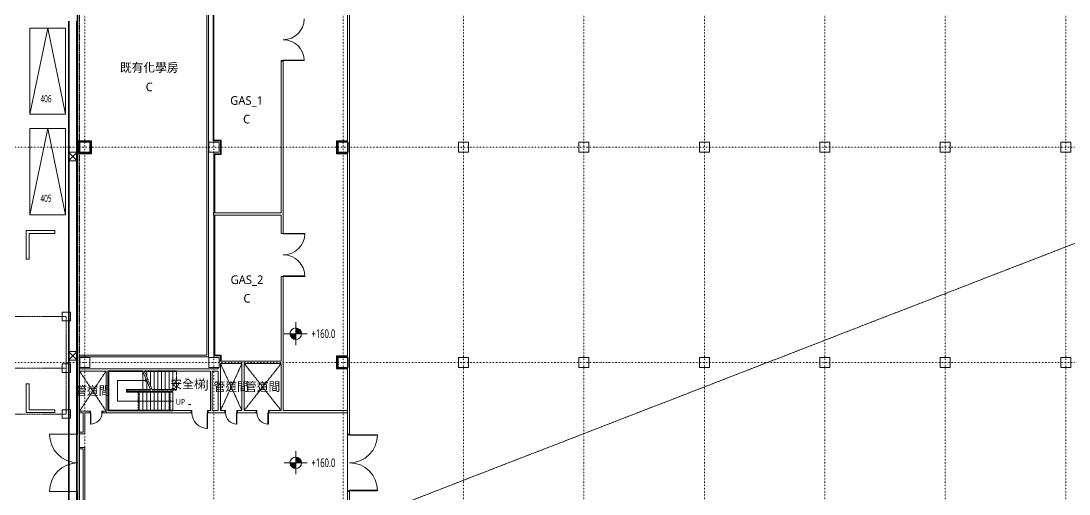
# Model space of a CAD drawing. Extents: x -76427 to 292734, y -42117 to 131250.
# Drawn here: x -4463 to 68632, y 20820 to 53810 of the extents above; entities that cross this region are included whole.
import ezdxf
from ezdxf.enums import TextEntityAlignment as Align

# ---------------------------------------------------------------- set-up
doc = ezdxf.new("R2010")
doc.units = 0
doc.header["$LTSCALE"] = 250
for name, pattern in [('H12PL1$0$DOTK2', [0.0166, 0.0083, -0.0083]), ('H12PL1$0$HIDDEN', [0.4, 0.3, -0.1]), ('H12PL1$0$JJP_三點線', [0.9, 0.3, -0.15, 0, -0.15, 0, -0.15, 0, -0.15]), ('H12PL1$0$JJP_虛線(退縮線、投影線、地下室範圍、非屬本工程、圖面分區)', [0.45, 0.3, -0.15]), ('H12PL1$0$虛線', [0.846667, 0.423333, -0.423333])]:
    doc.linetypes.add(name, pattern=pattern)
for name, color, linetype in [('H12PL1$0$A-LABEL-HIGH.200K', 252, 'Continuous'), ('H12PL1$0$A-OBJE-2D', 252, 'Continuous'), ('H12PL1$0$A-STRS', 252, 'Continuous'), ('H12PL1$0$A-TEXT', 252, 'Continuous'), ('H12PL1$0$A-WALL-EX', 252, 'Continuous'), ('H12PL1$0$A-WALL-IN', 252, 'Continuous'), ('H12PL1$0$A-ZONE', 252, 'Continuous'), ('H12PL1$0$Door', 252, 'Continuous'), ('H12PL1$0$Hattch', 252, 'Continuous'), ('H12PL1$0$L10_14_Defpoints', 252, 'Continuous'), ('H12PL1$0$L10_14_PKG', 252, 'Continuous'), ('H12PL1$0$L10_14_PKG-NN', 252, 'Continuous'), ('H12PL1$0$L10_14_SIAGE1', 252, 'Continuous'), ('H12PL1$0$L10_14_SIAGE2', 252, 'Continuous'), ('H12PL1$0$L10_14_STANTION新設', 252, 'Continuous'), ('H12PL1$0$L10_14_SUGATA3', 252, 'Continuous'), ('H12PL1$0$L10_14_SUGATA4', 252, 'Continuous'), ('H12PL1$0$L10_14_TATEGU1', 252, 'Continuous'), ('H12PL1$0$L10_14_TATEGU3', 252, 'Continuous'), ('H12PL1$0$S-COL', 252, 'Continuous'), ('H12PL1$0$S-FNDN', 252, 'Continuous'), ('H12PL1$0$S-GRID', 252, 'Continuous')]:
    doc.layers.add(name, color=color, linetype=linetype)
doc.styles.add('H12PL1$0$Standard', font='', dxfattribs={"width": 0.8})
doc.styles.get('H12PL1$0$Standard').set_extended_font_data('Microsoft JhengHei')

# ---------------------------------------------------------------- blocks, each defined once
blk = doc.blocks.new('H12PL1')
at = {"layer": 'H12PL1$0$Hattch', "linetype": 'Continuous', "lineweight": 0}
for points in [[(14700, 32000), (15100, 32000), (15069.55, 32153.07), (14982.84, 32282.84), (14853.07, 32369.55), (14700, 32400)], [(14700, 32000), (14300, 32000), (14330.45, 31846.93), (14417.16, 31717.16), (14546.93, 31630.45), (14700, 31600)], [(14700, 23000), (15100, 23000), (15069.55, 23153.07), (14982.84, 23282.84), (14853.07, 23369.55), (14700, 23400)], [(14700, 23000), (14300, 23000), (14330.45, 22846.93), (14417.16, 22717.16), (14546.93, 22630.45), (14700, 22600)]]:
    blk.add_hatch(color=256, dxfattribs=at).paths.add_polyline_path(points)
at = {"layer": 'H12PL1$0$A-LABEL-HIGH.200K', "lineweight": 0}
for p, q in [((14700, 31200), (14700, 32800)), ((13900, 32000), (15500, 32000)), ((14700, 22200), (14700, 23800)), ((13900, 23000), (15500, 23000))]:
    blk.add_line(p, q, dxfattribs=at)
for centre in [(14700, 32000), (14700, 23000)]:
    blk.add_circle(centre, 400, dxfattribs=at)
at = {"layer": 'H12PL1$0$A-OBJE-2D', "linetype": 'H12PL1$0$HIDDEN', "lineweight": 0}
for p, q in [((18450, 18700), (192000, 85950)), ((-380, 26602.5), (1475, 29400)), ((1475, 26602.5), (-380, 29400)), ((9450, 26640), (10950, 29925)), ((10950, 26640), (9450, 29925)), ((11100, 26640), (13685, 29925)), ((13685, 26640), (11100, 29925))]:
    blk.add_line(p, q, dxfattribs=at)
at = {"layer": 'H12PL1$0$A-STRS', "lineweight": 0}
for p, q in [((4024.2, 29420), (1605, 29420)), ((1605, 29420), (1605, 26620)), ((1655, 26670), (1655, 29370)), ((1655, 29370), (4045, 29370)), ((4045, 29370), (1655, 29370)), ((1655, 29370), (1655, 26670)), ((4045, 29370), (1655, 29370)), ((1655, 29370), (1655, 26670)), ((4045, 29370), (4045, 28120)), ((4045, 29370), (4045, 28120)), ((4045, 28120), (4045, 29370)), ((4045, 29370), (4045, 28120)), ((4045, 29370), (4565, 28120)), ((2280, 27295), (2280, 28745)), ((2280, 28745), (4045, 28745)), ((4045, 28745), (4305, 28745)), ((4305, 28745), (4205, 28820)), ((4205, 28670), (4305, 28745)), ((4305, 28745), (4305, 28120)), ((4305, 28120), (4305, 28745)), ((4305, 28745), (4305, 28120)), ((4045, 28120), (2905, 28120)), ((2905, 28120), (2905, 27920)), ((2905, 27920), (2905, 28120)), ((2905, 28120), (4045, 28120)), ((2905, 27920), (2905, 28120)), ((2905, 28120), (4045, 28120)), ((2905, 27920), (3785, 27920)), ((3715.58, 27920), (2905, 27920)), ((3785, 27920), (2905, 27920)), ((2955, 27970), (2955, 28070)), ((2955, 28070), (4045, 28070)), ((3785, 27970), (2955, 27970)), ((3785, 27920), (3715.58, 27920)), ((6125, 27970), (3785, 27970)), ((3785, 27970), (3785, 27920)), ((3785, 27920), (3785, 27970)), ((3785, 27920), (6125, 27920)), ((6125, 27920), (3785, 27920)), ((3785, 26670), (3785, 27920)), ((3785, 26670), (3785, 27920)), ((3785, 26670), (3785, 27920)), ((4045, 27920), (3785, 27920)), ((3785, 27920), (3785, 26670)), ((3785, 26670), (3785, 27920)), ((4045, 28070), (4045, 28120)), ((4565, 28120), (4045, 28120)), ((4045, 28120), (4045, 28070)), ((4045, 28120), (4565, 28120)), ((4045, 28120), (4305, 28120)), ((4045, 28070), (4585.8, 28070)), ((4045, 26670), (4045, 27920)), ((4305, 27920), (4045, 27920)), ((4045, 27920), (4045, 26670)), ((4045, 26670), (4045, 27920)), ((4305, 28120), (4565, 28120)), ((4305, 26670), (4305, 27920)), ((4565, 27920), (4305, 27920)), ((4305, 27920), (4305, 26670)), ((4305, 26670), (4305, 27920)), ((4565, 26670), (4565, 27920)), ((4825, 27920), (4565, 27920)), ((4565, 27920), (4565, 26670)), ((4565, 26670), (4565, 27920)), ((4825, 26670), (4825, 27920)), ((5085, 27920), (4825, 27920)), ((4825, 27920), (4825, 26670)), ((4825, 26670), (4825, 27920)), ((5085, 26670), (5085, 27920)), ((5345, 27920), (5085, 27920)), ((5085, 27920), (5085, 26670)), ((5085, 26670), (5085, 27920)), ((5345, 26670), (5345, 27920)), ((5605, 27920), (5345, 27920)), ((5345, 27920), (5345, 26670)), ((5345, 26670), (5345, 27920)), ((5605, 26670), (5605, 27920)), ((5865, 27920), (5605, 27920)), ((5605, 27920), (5605, 26670)), ((5605, 26670), (5605, 27920)), ((5865, 26670), (5865, 27920)), ((6125, 27920), (5865, 27920)), ((5865, 27920), (5865, 26670)), ((5865, 26670), (5865, 27920)), ((6125, 27920), (6125, 27970)), ((6125, 26670), (6125, 27920)), ((6125, 26670), (6125, 27920)), ((3785, 27295), (2280, 27295)), ((5865, 27295), (3785, 27295)), ((6125, 27295), (5865, 27295)), ((1605, 26620), (3785, 26620)), ((3785, 26670), (1655, 26670)), ((1655, 26670), (3715.58, 26670)), ((1655, 26670), (3785, 26670)), ((3715.58, 26670), (3785, 26670)), ((6125, 26670), (3785, 26670)), ((3785, 26670), (3785, 26620)), ((3785, 26620), (3785, 26670)), ((3785, 26670), (6125, 26670)), ((3785, 26670), (4045, 26670)), ((3785, 26620), (6125, 26620)), ((4045, 26670), (4305, 26670)), ((4305, 26670), (4565, 26670)), ((4565, 26670), (4825, 26670)), ((4825, 26670), (5085, 26670)), ((5085, 26670), (5345, 26670)), ((5345, 26670), (5605, 26670)), ((5605, 26670), (5865, 26670)), ((5865, 26670), (6125, 26670)), ((6125, 26620), (6125, 26670))]:
    blk.add_line(p, q, dxfattribs=at)
at = {"layer": 'H12PL1$0$A-STRS', "linetype": 'H12PL1$0$JJP_虛線(退縮線、投影線、地下室範圍、非屬本工程、圖面分區)', "lineweight": 0}
for p, q in [((4045, 29370), (4045, 28120)), ((6385, 29420), (4132.51, 29420)), ((4153.31, 29370), (6385, 29370)), ((4305, 29370), (4153.31, 29370)), ((4153.31, 29370), (4673.31, 28120)), ((4305, 29370), (4305, 29005.36)), ((4305, 29005.36), (4305, 29370)), ((4305, 29370), (4305, 29005.36)), ((4565, 29370), (4305, 29370)), ((4565, 29370), (4565, 28380.36)), ((4565, 28380.36), (4565, 29370)), ((4565, 29370), (4565, 28380.36)), ((4825, 29370), (4565, 29370)), ((4825, 29370), (4825, 28120)), ((4825, 28120), (4825, 29370)), ((4825, 29370), (4825, 28120)), ((5085, 29370), (4825, 29370)), ((5085, 29370), (5085, 28120)), ((5085, 28120), (5085, 29370)), ((5085, 29370), (5085, 28120)), ((5345, 29370), (5085, 29370)), ((5345, 29370), (5345, 28120)), ((5345, 28120), (5345, 29370)), ((5345, 29370), (5345, 28120)), ((5605, 29370), (5345, 29370)), ((5605, 29370), (5605, 28120)), ((5605, 28120), (5605, 29370)), ((5605, 29370), (5605, 28120)), ((5865, 29370), (5605, 29370)), ((5865, 29370), (5865, 28120)), ((5865, 28120), (5865, 29370)), ((5865, 29370), (5865, 28120)), ((6125, 29370), (5865, 29370)), ((6125, 29370), (6125, 28120)), ((6125, 28120), (6125, 29370)), ((6125, 29370), (6125, 28120)), ((6385, 29370), (6125, 29370)), ((6385, 29370), (6385, 29420)), ((6385, 28120), (6385, 29370)), ((3715.58, 27920), (3715.58, 26670)), ((6385, 28120), (4673.31, 28120)), ((4673.31, 28120), (4825, 28120)), ((4694.11, 28070), (6385, 28070)), ((4825, 28120), (5085, 28120)), ((5085, 28120), (5345, 28120)), ((5345, 28120), (5605, 28120)), ((5605, 28120), (5865, 28120)), ((5865, 28120), (6125, 28120)), ((5946.78, 27920), (5946.78, 26670)), ((6125, 28120), (6385, 28120)), ((6385, 28070), (6385, 28120))]:
    blk.add_line(p, q, dxfattribs=at)
at = {"layer": 'H12PL1$0$A-STRS', "linetype": 'H12PL1$0$虛線', "lineweight": 0}
for p, q in [((6385, 29370), (4153.31, 29370)), ((6385, 28120), (6385, 29370)), ((4673.31, 28120), (6385, 28120))]:
    blk.add_line(p, q, dxfattribs=at)
at = {"layer": 'H12PL1$0$A-STRS', "lineweight": 0, "flags": 128}
blk.add_lwpolyline([(6125, 27320, 1), (6125, 27270, 1)], format="xyb", close=True, dxfattribs=at)
at = {"layer": 'H12PL1$0$A-WALL-EX', "linetype": 'H12PL1$0$JJP_虛線(退縮線、投影線、地下室範圍、非屬本工程、圖面分區)', "lineweight": 0}
blk.add_line((-500, 82879.97), (-500, -2529.97), dxfattribs=at)
at = {"layer": 'H12PL1$0$A-WALL-EX', "linetype": 'H12PL1$0$JJP_虛線(退縮線、投影線、地下室範圍、非屬本工程、圖面分區)', "lineweight": 0, "flags": 128}
for points in [[(-500.03, 83000), (-500.03, -2650)], [(-380, -2529.97), (-380, 82879.97)], [(-500, 53800), (-500, 30550)], [(-380, 30550), (-380, 53800)]]:
    blk.add_lwpolyline(points, dxfattribs=at)
at = {"layer": 'H12PL1$0$A-WALL-EX', "lineweight": 0, "flags": 128}
for points in [[(8499.5, 59499.5), (8499.5, 30500.5)], [(8619.5, 30500.5), (8619.5, 59619.5)], [(-500, 54650), (-500, 53800)], [(-380, 53800), (-380, 54650)], [(-450, 45450), (-450, 45385)], [(450, 45450), (-450, 45450)], [(-450, 45385), (-450, 44615)], [(-385, 44615), (-385, 45385)], [(-385, 45385), (385, 45385)], [(385, 45385), (385, 44615)], [(450, 45450), (450, 45385)], [(450, 44550), (450, 45385)], [(-450, 44550), (-450, 44615)], [(385, 44615), (-385, 44615)], [(-450, 44550), (385, 44550)], [(450, 44550), (385, 44550)], [(-500, 30550), (-500, 16610)], [(8499.5, 30500.5), (-380.5, 30500.5)], [(-380.5, 30500.5), (-380.5, 30380.5)], [(-380.5, 30380.5), (8619.5, 30380.5)], [(-380, 16610), (-380, 30550)], [(8619.5, 30380.5), (8619.5, 30500.5)]]:
    blk.add_lwpolyline(points, dxfattribs=at)
at = {"layer": 'H12PL1$0$A-WALL-IN', "lineweight": 0}
for p, q in [((13835, 51000), (13685, 51000)), ((13835, 39000), (13685, 39000)), ((13835, 36000), (13685, 36000)), ((337.5, 26489.5), (337.5, 26602.5)), ((1237.5, 26489.5), (1237.5, 26602.5)), ((7400, 26490), (7400, 26640)), ((8600, 26490), (8600, 26640)), ((9750, 26490), (9750, 26640)), ((10650, 26490), (10650, 26640)), ((11942.5, 26490), (11942.5, 26640)), ((12842.5, 26490), (12842.5, 26640)), ((-380, 25137.5), (-380, 25024.5)), ((18450, 25000), (18300, 25000)), ((-380, 24074.5), (-380, 23961.5)), ((18450, 21000), (18300, 21000))]:
    blk.add_line(p, q, dxfattribs=at)
at = {"layer": 'H12PL1$0$A-WALL-IN', "lineweight": 0, "flags": 128}
for points in [[(18450, 25000), (18450, 67500)], [(8950, 59550), (8950, 45450)], [(18300, 59550), (18300, 45450)], [(9000, 45500), (9000, 54925)], [(13685, 51000), (13685, 40425)], [(13835, 39000), (13835, 51000)], [(8950, 45450), (9000, 45450)], [(9450, 45500), (9000, 45500)], [(9000, 45450), (9450, 45450)], [(9500, 45500), (9450, 45500)], [(9450, 45450), (9450, 44550)], [(9500, 44500), (9500, 45500)], [(17550, 45450), (17615, 45450)], [(17550, 45450), (17550, 44615)], [(18300, 45450), (17615, 45450)], [(17615, 45385), (18300, 45385)], [(17615, 44615), (17615, 45385)], [(18300, 45385), (18300, 45350)], [(17550, 44615), (17550, 44550)], [(18300, 44615), (17615, 44615)], [(18300, 44650), (18300, 44615)], [(9000, 44550), (9000, 44500)], [(9450, 44550), (9000, 44550)], [(9000, 44500), (9000, 40425)], [(9050, 40425), (9050, 44500)], [(9050, 44500), (9450, 44500)], [(9500, 44500), (9450, 44500)], [(17550, 44550), (18300, 44550)], [(18300, 44550), (18300, 30450)], [(9000, 40425), (8975, 40425)], [(8975, 40425), (8975, 40275)], [(8975, 40275), (9000, 40275)], [(9000, 40275), (9000, 30450)], [(13685, 40425), (9050, 40425)], [(9050, 40275), (13685, 40275)], [(9050, 30500), (9050, 40275)], [(13685, 40275), (13685, 39000)], [(13685, 36000), (13685, 30075)], [(13835, 26640), (13835, 36000)], [(9050, 30450), (9000, 30450)], [(9500, 30500), (9050, 30500)], [(9050, 30450), (9450, 30450)], [(9450, 30075), (9350, 30075)], [(9450, 30450), (9450, 30075)], [(9500, 30500), (9500, 30450)], [(9500, 30075), (9500, 30450)], [(13685, 30075), (9500, 30075)], [(17550, 30450), (17615, 30450)], [(17550, 30450), (17550, 29615)], [(18300, 30450), (17615, 30450)], [(17615, 30385), (18300, 30385)], [(17615, 29615), (17615, 30385)], [(18300, 30385), (18300, 30350)], [(9300, 29550), (-380, 29550)], [(-380, 29550), (-380, 29400)], [(-380, 29400), (1475, 29400)], [(1475, 29400), (1475, 26640)], [(1625, 26640), (1625, 29400)], [(1625, 29400), (8750, 29400)], [(8750, 29400), (8750, 26640)], [(8862.5, 26640), (8862.5, 29400)], [(8862.5, 29400), (9300, 29400)], [(9300, 29650), (9300, 29550)], [(9300, 29400), (9300, 26640)], [(9450, 26640), (9450, 29925)], [(9450, 29925), (10950, 29925)], [(10950, 29925), (10950, 26640)], [(11100, 26640), (11100, 29925)], [(11100, 29925), (13685, 29925)], [(13685, 29925), (13685, 26640)], [(17550, 29615), (17550, 29550)], [(17550, 29550), (18300, 29550)], [(18300, 29615), (17615, 29615)], [(18300, 29650), (18300, 29615)], [(18300, 29550), (18300, 26640)], [(337.5, 26602.5), (-380, 26602.5)], [(-380, 26602.5), (-380, 26489.5)], [(-380, 26489.5), (-125, 26489.5)], [(-125, 26489.5), (-125, 25137.5)], [(0, 26489.5), (337.5, 26489.5)], [(0, 25024.5), (0, 26489.5)], [(1475, 26602.5), (1237.5, 26602.5)], [(1237.5, 26489.5), (1475, 26489.5)], [(1475, 26490), (1475, 26640)], [(1475, 26489.5), (1475, 26602.5)], [(1475, 26490), (7400, 26490)], [(7400, 26640), (1625, 26640)], [(8750, 26640), (8600, 26640)], [(8600, 26490), (9750, 26490)], [(9300, 26640), (8862.5, 26640)], [(9750, 26640), (9450, 26640)], [(10950, 26640), (10650, 26640)], [(10650, 26490), (11942.5, 26490)], [(11942.5, 26640), (11100, 26640)], [(13685, 26640), (12842.5, 26640)], [(12842.5, 26490), (13835, 26490)], [(18300, 26640), (13835, 26640)], [(13835, 26490), (18300, 26490)], [(18300, 26490), (18300, 25000)], [(-125, 25137.5), (-380, 25137.5)], [(-380, 25024.5), (-125, 25024.5)], [(0, 25024.5), (-125, 25024.5)], [(-125, 24074.5), (-380, 24074.5)], [(-380, 23961.5), (-125, 23961.5)], [(0, 24074.5), (-125, 24074.5)], [(-125, 23961.5), (-125, 16737.5)], [(0, 16624.5), (0, 24074.5)], [(18300, 21000), (18300, 15350)], [(18450, -350), (18450, 21000)]]:
    blk.add_lwpolyline(points, dxfattribs=at)
at = {"layer": 'H12PL1$0$Door', "lineweight": 0}
for p, q in [((13685, 51000), (13685, 51050)), ((13685, 51050), (13835, 51050)), ((13835, 51000), (13685, 51000)), ((13835, 51080), (15285, 51080)), ((13835, 51050), (13835, 51080)), ((15285, 51050), (13835, 51050)), ((13835, 51050), (13835, 51000)), ((15285, 51080), (15285, 51050)), ((13835, 39000), (13685, 39000)), ((13835, 39000), (15335, 39000)), ((13835, 38970), (13835, 39000)), ((15335, 38970), (13835, 38970)), ((15335, 39000), (15335, 38970)), ((13835, 36000), (13685, 36000)), ((13835, 36030), (15335, 36030)), ((13835, 36000), (13835, 36030)), ((15335, 36000), (13835, 36000)), ((15335, 36030), (15335, 36000)), ((337.5, 26489.5), (337.5, 26602.5)), ((337.5, 26602.5), (387.5, 26602.5)), ((387.5, 26489.5), (337.5, 26489.5)), ((387.5, 26602.5), (387.5, 26489.5)), ((387.5, 26489.5), (387.5, 25689.5)), ((417.5, 26489.5), (387.5, 26489.5)), ((417.5, 25689.5), (417.5, 26489.5)), ((1187.5, 26489.5), (1187.5, 26602.5)), ((1187.5, 26602.5), (1237.5, 26602.5)), ((1237.5, 26489.5), (1187.5, 26489.5)), ((1237.5, 26602.5), (1237.5, 26489.5)), ((7450, 26640), (7400, 26640)), ((7400, 26640), (7400, 26490)), ((7400, 26490), (7450, 26490)), ((7450, 26490), (7450, 26640)), ((8520, 25390), (8520, 26490)), ((8520, 26490), (8550, 26490)), ((8600, 26640), (8550, 26640)), ((8550, 26640), (8550, 26490)), ((8550, 26490), (8550, 25390)), ((8550, 26490), (8600, 26490)), ((8600, 26490), (8600, 26640)), ((9800, 26640), (9750, 26640)), ((9750, 26640), (9750, 26490)), ((9750, 26490), (9800, 26490)), ((9800, 26490), (9800, 26640)), ((10570, 25690), (10570, 26490)), ((10570, 26490), (10600, 26490)), ((10650, 26640), (10600, 26640)), ((10600, 26640), (10600, 26490)), ((10600, 26490), (10600, 25690)), ((10600, 26490), (10650, 26490)), ((10650, 26490), (10650, 26640)), ((11992.5, 26640), (11942.5, 26640)), ((11942.5, 26640), (11942.5, 26490)), ((11942.5, 26490), (11992.5, 26490)), ((11992.5, 26490), (11992.5, 26640)), ((12762.5, 25690), (12762.5, 26490)), ((12762.5, 26490), (12792.5, 26490)), ((12842.5, 26640), (12792.5, 26640)), ((12792.5, 26640), (12792.5, 26490)), ((12792.5, 26490), (12792.5, 25690)), ((12792.5, 26490), (12842.5, 26490)), ((12842.5, 26490), (12842.5, 26640)), ((387.5, 25689.5), (417.5, 25689.5)), ((10600, 25690), (10570, 25690)), ((12792.5, 25690), (12762.5, 25690)), ((8550, 25390), (8520, 25390)), ((18450, 25000), (18300, 25000)), ((18300, 25000), (18300, 24950)), ((18300, 24950), (18450, 24950)), ((18450, 24950), (18450, 25000)), ((20400, 24950), (18450, 24950)), ((18450, 24950), (18450, 24920)), ((18450, 24920), (20400, 24920)), ((20400, 24920), (20400, 24950)), ((18450, 21050), (18300, 21050)), ((18300, 21050), (18300, 21000)), ((18300, 21000), (18450, 21000)), ((20400, 21080), (18450, 21080)), ((18450, 21080), (18450, 21050)), ((18450, 21050), (20400, 21050)), ((18450, 21000), (18450, 21050)), ((20400, 21050), (20400, 21080))]:
    blk.add_line(p, q, dxfattribs=at)
for centre, radius, start, end in [((13835, 53950), 1450, 270, 0), ((13835, 51050), 1450, 0, 90), ((13835, 39000), 1500, 270, 0), ((13835, 36000), 1500, 0, 90), ((387.5, 26489.5), 800, 270, 0), ((8550, 26490), 1100, 180, 270), ((10600, 26490), 800, 180, 270), ((12792.5, 26490), 800, 180, 270), ((18450, 24950), 1950, 270, 0), ((18450, 21050), 1950, 0, 90)]:
    blk.add_arc(centre, radius, start, end, dxfattribs=at)
at = {"layer": 'H12PL1$0$L10_14_Defpoints', "lineweight": 0}
for p, q in [((-2440.08, 51750), (-2440.03, 51750)), ((-953.59, 51750), (-953.54, 51750)), ((-953.59, 51750), (-953.54, 51750)), ((-2440.08, 39000), (-2440.03, 39000)), ((-953.59, 39000), (-953.54, 39000)), ((-953.59, 39000), (-953.54, 39000)), ((-2440.08, 30000), (-2440.03, 30000)), ((-953.59, 30000), (-953.54, 30000))]:
    blk.add_line(p, q, dxfattribs=at)
at = {"layer": 'H12PL1$0$L10_14_PKG', "lineweight": 0, "flags": 128}
for points in [[(-1350, 47300), (-2600, 53300), (-3850, 47300)], [(-1350, 40300), (-2600, 46300), (-3850, 40300)]]:
    blk.add_lwpolyline(points, dxfattribs=at)
for points in [[(-1350, 47300), (-1350, 53300), (-3850, 53300), (-3850, 47300)], [(-1350, 40300), (-1350, 46300), (-3850, 46300), (-3850, 40300)]]:
    blk.add_lwpolyline(points, close=True, dxfattribs=at)
at = {"layer": 'H12PL1$0$L10_14_SIAGE1', "lineweight": 0, "flags": 128}
blk.add_lwpolyline([(-500, 30501.2), (-501.2, 30501.2), (-501.2, 30450.4)], dxfattribs=at)
at = {"layer": 'H12PL1$0$L10_14_SIAGE2', "lineweight": 0, "flags": 128}
for points in [[(-500, 30450.4), (-500, 30475.2)], [(-500, 30400.8), (-500, 30425.6)], [(-500, 30351.2), (-500, 30376)], [(-500, 30301.6), (-500, 30326.4)], [(-500, 30252), (-500, 30276.8)], [(-500, 30202.4), (-500, 30227.2)], [(-500, 30152.8), (-500, 30177.6)], [(-500, 30103.2), (-500, 30128)], [(-500, 30053.6), (-500, 30078.4)], [(-500, 30004), (-500, 30028.8)], [(-500, 29954.4), (-500, 29979.2)], [(-500, 29904.8), (-500, 29929.6)], [(-500, 29855.2), (-500, 29880)], [(-500, 29805.6), (-500, 29830.4)], [(-500, 29756), (-500, 29780.8)], [(-500, 29706.4), (-500, 29731.2)], [(-500, 29656.8), (-500, 29681.6)], [(-500, 29607.2), (-500, 29632)], [(-500, 29557.6), (-500, 29582.4)], [(-500, 29508), (-500, 29532.8)], [(-500, 29458.4), (-500, 29483.2)], [(-500, 29408.8), (-500, 29433.6)], [(-500, 29359.2), (-500, 29384)], [(-500, 29309.6), (-500, 29334.4)], [(-500, 29260), (-500, 29284.8)], [(-500, 29210.4), (-500, 29235.2)], [(-500, 29160.8), (-500, 29185.6)], [(-500, 29111.2), (-500, 29136)], [(-500, 29061.6), (-500, 29086.4)], [(-500, 29012), (-500, 29036.8)], [(-500, 28962.4), (-500, 28987.2)], [(-500, 28912.8), (-500, 28937.6)], [(-500, 28863.2), (-500, 28888)], [(-500, 28813.6), (-500, 28838.4)], [(-500, 28764), (-500, 28788.8)], [(-500, 28714.4), (-500, 28739.2)], [(-500, 28664.8), (-500, 28689.6)], [(-500, 28615.2), (-500, 28640)], [(-500, 28565.6), (-500, 28590.4)], [(-500, 28516), (-500, 28540.8)], [(-500, 28466.4), (-500, 28491.2)], [(-500, 28416.8), (-500, 28441.6)], [(-500, 28367.2), (-500, 28392)], [(-500, 28317.6), (-500, 28342.4)], [(-500, 28268), (-500, 28292.8)], [(-500, 28218.4), (-500, 28243.2)], [(-500, 28168.8), (-500, 28193.6)], [(-500, 28119.2), (-500, 28144)], [(-500, 28069.6), (-500, 28094.4)], [(-500, 28020), (-500, 28044.8)], [(-500, 27970.4), (-500, 27995.2)], [(-500, 27920.8), (-500, 27945.6)], [(-500, 27871.2), (-500, 27896)], [(-500, 27821.6), (-500, 27846.4)], [(-500, 27772), (-500, 27796.8)], [(-500, 27722.4), (-500, 27747.2)], [(-500, 27672.8), (-500, 27697.6)], [(-500, 27623.2), (-500, 27648)], [(-500, 27573.6), (-500, 27598.4)], [(-500, 27524), (-500, 27548.8)], [(-500, 27474.4), (-500, 27499.2)], [(-500, 27424.8), (-500, 27449.6)], [(-500, 27375.2), (-500, 27400)], [(-500, 27325.6), (-500, 27350.4)], [(-500, 27276), (-500, 27300.8)], [(-500, 27226.4), (-500, 27251.2)], [(-500, 27176.8), (-500, 27201.6)], [(-500, 27127.2), (-500, 27152)], [(-500, 27077.6), (-500, 27102.4)], [(-500, 27028), (-500, 27052.8)], [(-500, 26978.4), (-500, 27003.2)], [(-500, 26928.8), (-500, 26953.6)], [(-500, 26879.2), (-500, 26904)], [(-500, 26829.6), (-500, 26854.4)], [(-500, 26780), (-500, 26804.8)], [(-500, 26730.4), (-500, 26755.2)], [(-500, 26680.8), (-500, 26705.6)], [(-500, 26631.2), (-500, 26656)], [(-500, 26581.6), (-500, 26606.4)], [(-500, 26532), (-500, 26556.8)], [(-500, 26482.4), (-500, 26507.2)], [(-500, 26432.8), (-500, 26457.6)], [(-500, 26383.2), (-500, 26408)], [(-500, 26333.6), (-500, 26358.4)], [(-500, 26284), (-500, 26308.8)], [(-500, 26234.4), (-500, 26259.2)], [(-500, 26184.8), (-500, 26209.6)], [(-500, 26135.2), (-500, 26160)], [(-500, 26085.6), (-500, 26110.4)], [(-500, 26036), (-500, 26060.8)], [(-500, 25986.4), (-500, 26011.2)], [(-500, 25936.8), (-500, 25961.6)], [(-500, 25887.2), (-500, 25912)], [(-500, 25837.6), (-500, 25862.4)], [(-500, 25788), (-500, 25812.8)], [(-500, 25738.4), (-500, 25763.2)], [(-500, 25688.8), (-500, 25713.6)], [(-500, 25639.2), (-500, 25664)], [(-500, 25589.6), (-500, 25614.4)], [(-500, 25540), (-500, 25564.8)], [(-500, 25490.4), (-500, 25515.2)], [(-500, 25440.8), (-500, 25465.6)], [(-500, 25391.2), (-500, 25416)], [(-500, 25341.6), (-500, 25366.4)], [(-500, 25292), (-500, 25316.8)], [(-500, 25242.4), (-500, 25267.2)], [(-500, 25192.8), (-500, 25217.6)], [(-500, 25143.2), (-500, 25168)], [(-500, 25093.6), (-500, 25118.4)], [(-500, 20882.4), (-500, 20907.2)], [(-500, 20832.8), (-500, 20857.6)]]:
    blk.add_lwpolyline(points, dxfattribs=at)
at = {"layer": 'H12PL1$0$L10_14_STANTION新設', "linetype": 'H12PL1$0$DOTK2', "lineweight": 0}
for p, q in [((-14900, 33200), (-1300, 33200)), ((-1300, 26400), (-1300, 33200)), ((-14900, 29600), (-1300, 29600)), ((-14900, 26400), (-1300, 26400))]:
    blk.add_line(p, q, dxfattribs=at)
at = {"layer": 'H12PL1$0$L10_14_STANTION新設', "lineweight": 0, "flags": 128}
for points in [[(-1600, 33500), (-1000, 33500), (-1000, 32900), (-1600, 32900)], [(-1600, 29900), (-1000, 29900), (-1000, 29300), (-1600, 29300)], [(-1600, 26700), (-1000, 26700), (-1000, 26100), (-1600, 26100)]]:
    blk.add_lwpolyline(points, close=True, dxfattribs=at)
at = {"layer": 'H12PL1$0$L10_14_SUGATA3', "lineweight": 0}
for p, q in [((-1150, 18785), (-1150, 53800)), ((-1100, 18785), (-1100, 53800)), ((-600, 18785), (-600, 53800)), ((-550, 30550), (-550, 53800)), ((-550, 51750), (-500, 51750)), ((-1150, 44050), (-550, 44650)), ((-1150, 44650), (-550, 44050)), ((-1150, 30150), (-550, 30750)), ((-1150, 30750), (-550, 30150))]:
    blk.add_line(p, q, dxfattribs=at)
at = {"layer": 'H12PL1$0$L10_14_SUGATA3', "lineweight": 0, "flags": 128}
for points in [[(-1150, 44050), (-550, 44050), (-550, 44650), (-1150, 44650)], [(-3900, 37200), (-4100, 37200), (-4100, 39200), (-2100, 39200), (-2100, 39000), (-3900, 39000)], [(-1150, 30150), (-550, 30150), (-550, 30750), (-1150, 30750)], [(-3900, 28500), (-4100, 28500), (-4100, 26500), (-2100, 26500), (-2100, 26700), (-3900, 26700)]]:
    blk.add_lwpolyline(points, close=True, dxfattribs=at)
at = {"layer": 'H12PL1$0$L10_14_SUGATA4', "lineweight": 0}
for p, q in [((-550, 53800), (-550, 67460)), ((-550, 53800), (-500, 53800)), ((-500, 30550), (-550, 30550)), ((-550, 30550), (-550, 25060)), ((-500, 25060), (-550, 25060)), ((-550, 20940), (-550, 16640)), ((-500, 20940), (-550, 20940))]:
    blk.add_line(p, q, dxfattribs=at)
at = {"layer": 'H12PL1$0$L10_14_SUGATA4', "lineweight": 0, "flags": 128}
blk.add_lwpolyline([(-500, 44450), (-550, 44450), (-550, 45550), (-500, 45550)], dxfattribs=at)
at = {"layer": 'H12PL1$0$L10_14_TATEGU1', "lineweight": 0, "flags": 128}
for points in [[(-500, 25035), (-510, 25035), (-510, 25060), (-500, 25060)], [(-500, 20965), (-510, 20965), (-510, 20940), (-500, 20940)]]:
    blk.add_lwpolyline(points, dxfattribs=at)
at = {"layer": 'H12PL1$0$L10_14_TATEGU3', "lineweight": 0}
for p, q in [((-2472, 25000), (-500, 25000)), ((-650, 23000), (-500, 23000)), ((-2472, 21000), (-500, 21000))]:
    blk.add_line(p, q, dxfattribs=at)
for centre, start, end in [((-472, 25000), 180, 269.1978329), ((-472, 21000), 90.8021671, 180)]:
    blk.add_arc(centre, 2000, start, end, dxfattribs=at)
at = {"layer": 'H12PL1$0$S-COL', "lineweight": 0, "flags": 128}
for points in [[(-350, 44650), (350, 44650), (350, 45350), (-350, 45350)], [(8650, 44650), (9350, 44650), (9350, 45350), (8650, 45350)], [(17650, 44650), (18350, 44650), (18350, 45350), (17650, 45350)], [(26050, 44650), (26750, 44650), (26750, 45350), (26050, 45350)], [(34450, 44650), (35150, 44650), (35150, 45350), (34450, 45350)], [(42850, 44650), (43550, 44650), (43550, 45350), (42850, 45350)], [(51250, 44650), (51950, 44650), (51950, 45350), (51250, 45350)], [(59650, 44650), (60350, 44650), (60350, 45350), (59650, 45350)], [(68050, 44650), (68750, 44650), (68750, 45350), (68050, 45350)], [(-350, 29650), (350, 29650), (350, 30350), (-350, 30350)], [(8650, 29650), (9350, 29650), (9350, 30350), (8650, 30350)], [(17650, 29650), (18350, 29650), (18350, 30350), (17650, 30350)], [(26050, 29650), (26750, 29650), (26750, 30350), (26050, 30350)], [(34450, 29650), (35150, 29650), (35150, 30350), (34450, 30350)], [(42850, 29650), (43550, 29650), (43550, 30350), (42850, 30350)], [(51250, 29650), (51950, 29650), (51950, 30350), (51250, 30350)], [(59650, 29650), (60350, 29650), (60350, 30350), (59650, 30350)], [(68050, 29650), (68750, 29650), (68750, 30350), (68050, 30350)]]:
    blk.add_lwpolyline(points, close=True, dxfattribs=at)
at = {"layer": 'H12PL1$0$S-FNDN', "lineweight": 0, "flags": 128}
blk.add_lwpolyline([(43500, 74700), (18300, 74700), (18300, 15000), (18125, 15000), (18125, -550), (93300, -550), (93300, 74700)], close=True, dxfattribs=at)
at = {"layer": 'H12PL1$0$S-GRID', "linetype": 'H12PL1$0$JJP_三點線', "lineweight": 0}
for p, q in [((0, 128250), (0, -28000)), ((9000, 128250), (9000, -28000)), ((18000, 128250), (18000, -28000)), ((26400, 128250), (26400, -28000)), ((34800, 128250), (34800, -28000)), ((43200, 128250), (43200, -28000)), ((51600, 128250), (51600, -28000)), ((60000, 128250), (60000, -28000)), ((68400, 128250), (68400, -28000)), ((-29000, 45000), (289600, 45000)), ((-29000, 30000), (289600, 30000))]:
    blk.add_line(p, q, dxfattribs=at)
at = {"layer": 'H12PL1$0$A-LABEL-HIGH.200K', "lineweight": 0, "char_height": 600, "attachment_point": 7, "style": 'H12PL1$0$Standard'}
for insert in [(15800, 31690.12), (15800, 22690.12)]:
    blk.add_mtext('\\A1;{\\W0.68;+160.0}', dxfattribs=dict(at, insert=insert))
at = {"layer": 'H12PL1$0$A-TEXT', "linetype": 'Continuous', "lineweight": 0, "insert": (6331.22, 27242.93), "char_height": 400, "attachment_point": 4, "style": 'H12PL1$0$Standard'}
blk.add_mtext('\\A1;UP', dxfattribs=at)
at = {"layer": 'H12PL1$0$A-ZONE', "style": 'H12PL1$0$Standard'}
for s, p in [('既有化學房', (4483.54, 50856.45)), ('C', (4483.54, 49510)), ('GAS_1', (11273.51, 48564.76)), ('C', (11273.51, 47265.43)), ('GAS_2', (11298.51, 36062.73)), ('C', (11298.51, 34765.43)), ('安全梯J', (7297.91, 28785.24)), ('管道間', (10200, 28605.05)), ('管道間', (12392.5, 28605.05)), ('管道間', (547.5, 28323.8)), ('-', (7297.91, 27443.35))]:
    blk.add_text(s, height=600, dxfattribs=at).set_placement(p, align=Align.TOP_CENTER)
at = {"layer": 'H12PL1$0$L10_14_PKG-NN', "linetype": 'Continuous', "lineweight": 0, "char_height": 500, "attachment_point": 4, "style": 'H12PL1$0$Standard'}
for s, insert in [('\\A1;{\\W0.56;406}', (-3103.23, 48381.27)), ('\\A1;{\\W0.56;405}', (-3103.23, 41444.92))]:
    blk.add_mtext(s, dxfattribs=dict(at, insert=insert))

msp = doc.modelspace()

# ---------------------------------------------------------------- block references
msp.add_blockref('H12PL1', (0, 0))

doc.saveas('drawing.dxf')
